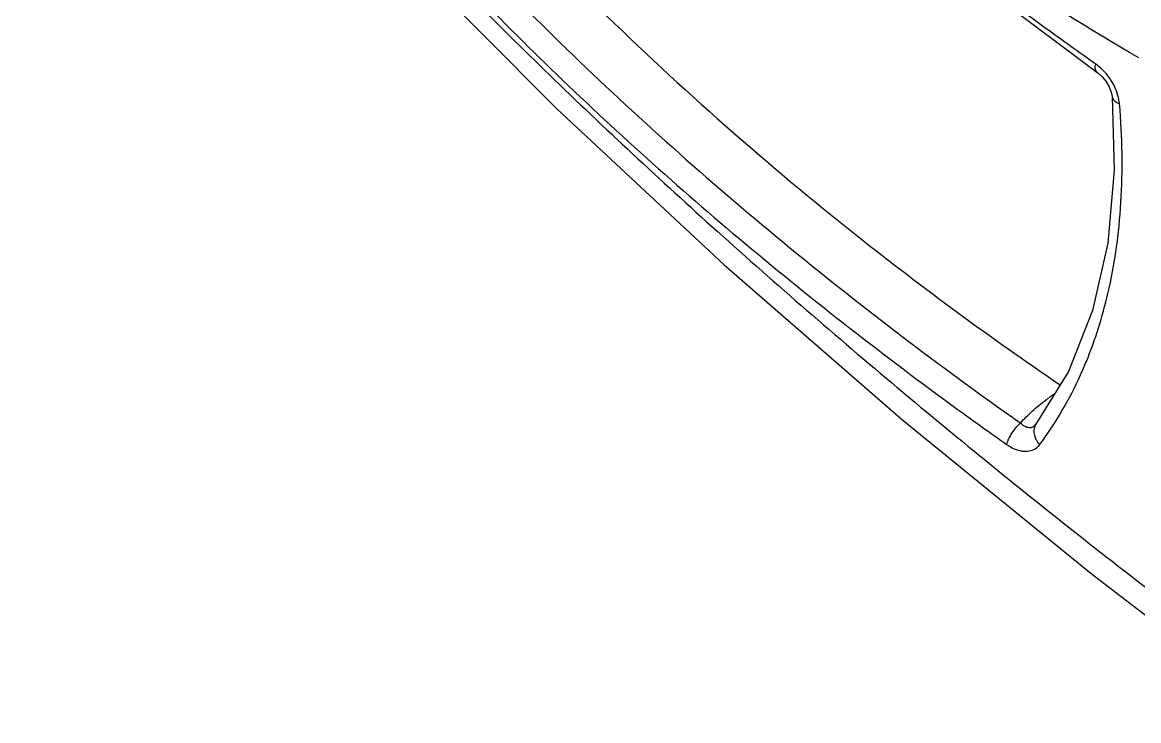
# Model space of a CAD drawing. Header units: millimetres. Extents: x 186 to 1161, y 123 to 802.
# Drawn here: x 827.3 to 911.7, y 279.4 to 332.2 of the extents above; entities that cross this region are included whole.
import ezdxf

# ---------------------------------------------------------------- set-up
doc = ezdxf.new("R2010")
doc.units = ezdxf.units.MM

# ---------------------------------------------------------------- blocks, each defined once
blk = doc.blocks.new('*u3')
at = {"color": 7, "linetype": 'Continuous'}
for p, q in [((-23.859, -55.547), (-14.273, -62.734)), ((-14.273, -62.735), (-14.273, -62.734)), ((-13.515, -63.969), (-13.515, -63.971)), ((-15.716, -77.813), (-17.348, -80.478)), ((-17.302, -80.417), (-17.348, -80.478))]:
    blk.add_line(p, q, dxfattribs=at)
for points in [[(-68.017, -34.172), (-62.626, -41.413), (-56.332, -49), (-49.268, -56.748), (-41.488, -64.588), (-33.055, -72.45), (-24.05, -80.272), (-14.563, -87.994), (-4.87, -95.415)], [(-14.273, -62.735), (-14.228, -62.767), (-14.023, -62.952), (-13.825, -63.195), (-13.663, -63.471), (-13.559, -63.739), (-13.515, -63.969)], [(-13.515, -63.971), (-13.401, -67.668), (-13.723, -71.346), (-14.498, -74.747), (-15.716, -77.813)]]:
    blk.add_lwpolyline(points, dxfattribs=at)
for centre, radius, start, end in [((-10.849, -87.333), 10.063, 124.7371, 125.6126), ((-10.512, -87.82), 10.655, 123.7443, 124.7355)]:
    blk.add_arc(centre, radius, start, end, dxfattribs=at)
for points, start_tangent, end_tangent in [([(-56.084, -3.753), (-51.38, -13.068), (-45.747, -21.946), (-39.231, -30.325), (-31.875, -38.145), (-23.729, -45.347), (-14.857, -51.879), (-5.33, -57.691), (4.783, -62.734)], (0.40585, -0.91394), (0.912881, -0.408226)), ([(-55.206, -3.687), (-55.001, -4.694), (-54.634, -5.575), (-54.161, -6.325), (-53.689, -6.973), (-53.328, -7.553), (-53.131, -8.111), (-53.006, -8.719), (-52.847, -9.391), (-52.54, -10.151), (-52.049, -10.926), (-51.529, -11.584), (-51.084, -12.165), (-50.795, -12.723), (-50.609, -13.337), (-50.416, -14.015), (-50.076, -14.778), (-49.514, -15.599), (-48.895, -16.305), (-48.371, -16.93), (-48.011, -17.6), (-47.746, -18.362), (-47.354, -19.217), (-46.725, -20.089), (-46.031, -20.813), (-45.433, -21.449), (-45.044, -22.046), (-44.773, -22.679), (-44.439, -23.384), (-43.916, -24.164), (-43.208, -24.904), (-42.524, -25.528), (-41.993, -26.099), (-41.633, -26.704), (-41.297, -27.387), (-40.823, -28.139), (-40.2, -28.825), (-39.554, -29.395), (-38.965, -29.886), (-38.496, -30.356), (-38.133, -30.895), (-37.791, -31.504), (-37.346, -32.175), (-36.664, -32.901), (-35.864, -33.553), (-35.142, -34.108), (-34.598, -34.674), (-34.167, -35.332), (-33.664, -36.064), (-32.953, -36.801), (-32.188, -37.393), (-31.469, -37.891), (-30.891, -38.36), (-30.483, -38.839), (-30.105, -39.377), (-29.638, -39.968), (-28.987, -40.593), (-28.266, -41.12), (-27.583, -41.556), (-26.998, -41.951), (-26.548, -42.356), (-26.161, -42.822), (-25.747, -43.341), (-25.208, -43.903), (-24.469, -44.484), (-23.696, -44.966), (-22.996, -45.372), (-22.414, -45.78), (-21.913, -46.278), (-21.412, -46.85), (-20.758, -47.468), (-19.846, -48.099), (-18.887, -48.618), (-18.069, -49.086), (-17.456, -49.593), (-16.88, -50.181), (-16.142, -50.815), (-15.27, -51.368), (-14.416, -51.793), (-13.656, -52.161), (-13.05, -52.532), (-12.549, -52.957), (-12.013, -53.438), (-11.35, -53.949), (-10.458, -54.461), (-9.498, -54.888), (-8.653, -55.251), (-7.993, -55.636), (-7.413, -56.095), (-6.76, -56.601), (-5.908, -57.118), (-4.971, -57.535), (-4.1, -57.852), (-3.349, -58.149), (-2.727, -58.498), (-2.122, -58.931), (-1.427, -59.402), (-0.517, -59.869), (0.452, -60.232), (1.339, -60.509), (2.096, -60.782), (2.747, -61.132), (3.405, -61.561), (4.188, -62.015), (5.195, -62.443)], (0.113762, -0.993508), (0.937836, -0.347079)), ([(3.453, -63.991), (-6.8, -58.861), (-16.461, -52.955), (-25.457, -46.324), (-33.719, -39.018), (-41.18, -31.089), (-47.789, -22.597), (-53.503, -13.605), (-58.277, -4.174)], (-0.912282, 0.409563), (-0.406662, 0.913578)), ([(22.876, -72.894), (21.285, -71.287), (19.992, -69.982), (19.346, -69.329), (18.7, -68.677), (18.396, -68.35), (18.121, -68.016), (17.877, -67.673), (17.664, -67.325), (17.276, -66.661), (16.858, -66.003), (15.931, -64.703), (13.737, -62.195), (12.478, -60.998), (11.12, -59.845), (9.667, -58.742), (8.907, -58.211), (8.127, -57.694), (7.721, -57.418), (7.337, -57.127), (6.648, -56.508), (6.07, -55.847), (5.826, -55.504), (5.613, -55.156), (5.225, -54.493), (4.806, -53.834), (3.88, -52.535), (2.838, -51.263), (1.686, -50.026), (0.427, -48.829), (-0.931, -47.676), (-2.384, -46.573), (-3.144, -46.042), (-3.924, -45.525), (-4.33, -45.249), (-4.714, -44.958), (-5.403, -44.339), (-5.981, -43.679), (-6.225, -43.336), (-6.438, -42.987), (-6.826, -42.324), (-7.245, -41.665), (-8.171, -40.366), (-9.213, -39.095), (-10.366, -37.858), (-11.624, -36.66), (-12.983, -35.507), (-14.435, -34.405), (-15.195, -33.874), (-15.975, -33.357), (-16.381, -33.081), (-16.765, -32.79), (-17.454, -32.171), (-18.032, -31.51), (-18.277, -31.167), (-18.489, -30.819), (-18.877, -30.155), (-19.296, -29.497), (-20.222, -28.197), (-21.264, -26.926), (-22.417, -25.689), (-25.034, -23.339), (-26.486, -22.236), (-27.246, -21.705), (-28.026, -21.188), (-28.433, -20.912), (-28.815, -20.621), (-29.173, -20.318), (-29.505, -20.002), (-30.242, -19.258), (-30.979, -18.513), (-32.453, -17.025), (-33.927, -15.536), (-35.402, -14.048), (-36.876, -12.56), (-38.35, -11.071), (-39.824, -9.583), (-40.561, -8.838), (-41.298, -8.094), (-41.918, -7.51), (-42.603, -6.953), (-44.171, -5.977), (-45.658, -5.37), (-47.163, -5.003), (-48.236, -4.863)], (-0.703583, 0.710614), (-0.995941, 0.090009)), ([(-14.338, -62.331), (-16.826, -60.548), (-27.512, -52.209), (-37.295, -43.405), (-46.09, -34.206), (-53.828, -24.693), (-55.195, -22.825)], (-0.817035, 0.576588), (-0.58406, 0.81171)), ([(-12.174, -62.021), (-19.395, -57.492), (-28.691, -50.642), (-37.224, -43.098), (-44.922, -34.915), (-51.734, -26.155), (-53.736, -23.216)], (-0.863288, 0.504711), (-0.549967, 0.835186)), ([(-68.409, -32.348), (-65.788, -35.994), (-62.956, -39.703), (-59.918, -43.469), (-56.681, -47.284), (-49.632, -55.029), (-41.854, -62.874), (-33.401, -70.757), (-24.342, -78.621), (-14.752, -86.413), (-9.781, -90.265), (-4.706, -94.077)], (0.571442, -0.820643), (0.803892, -0.594775)), ([(-57.986, -37.401), (-55.157, -41.354), (-50.449, -47.411), (-39.348, -59.53), (-26.366, -70.974), (-16.132, -78.492)], (0.570316, -0.821426), (0.826865, -0.562401)), ([(-58.991, -40.819), (-54.985, -46.145), (-50.638, -51.39), (-45.965, -56.54), (-40.975, -61.582), (-35.682, -66.504), (-30.099, -71.292), (-24.242, -75.935), (-18.124, -80.42)], (0.58162, -0.813461), (0.817241, -0.576296)), ([(-59.884, -41.707), (-58.315, -43.856), (-50.577, -53.369), (-41.782, -62.568), (-31.999, -71.372), (-21.313, -79.711), (-18.825, -81.494)], (0.581999, -0.81319), (0.817035, -0.576588)), ([(-14.273, -62.734), (-14.3, -62.711), (-14.339, -62.646), (-14.359, -62.56), (-14.359, -62.453), (-14.338, -62.33)], (-0.817244, 0.576291), (0.223891, 0.974614)), ([(-13.139, -64.325), (-13.217, -63.908), (-13.39, -63.462), (-13.645, -63.031), (-13.974, -62.64), (-14.338, -62.331)], (-0.07579, 0.997124), (-0.818345, 0.574727)), ([(-13.515, -63.971), (-13.51, -64.003), (-13.476, -64.088), (-13.413, -64.166), (-13.321, -64.237), (-13.236, -64.284), (-13.139, -64.325)], (0.08396, -0.996469), (0.942146, -0.335202)), ([(-14.81, -77.316), (-13.724, -73.892), (-13.304, -71.65), (-13.066, -69.299), (-13.01, -66.852), (-13.138, -64.325)], (0.37862, 0.925552), (-0.085192, 0.996365)), ([(-17.161, -81.502), (-15.102, -77.994), (-14.81, -77.316)], (0.600116, 0.799913), (0.37862, 0.925552)), ([(-18.124, -80.42), (-17.537, -79.821), (-16.83, -79.241), (-16.708, -79.152)], (0.655837, 0.754903), (0.812936, 0.582354)), ([(-18.124, -80.42), (-18.24, -80.523), (-18.354, -80.643), (-18.563, -80.919), (-18.727, -81.214), (-18.785, -81.358), (-18.825, -81.493)], (-0.777249, -0.629194), (-0.227663, -0.97374)), ([(-18.125, -80.42), (-18.02, -80.507), (-17.912, -80.573), (-17.804, -80.618), (-17.698, -80.639), (-17.596, -80.635), (-17.502, -80.607), (-17.493, -80.602)], (0.729855, -0.683602), (0.896539, 0.442965)), ([(-17.493, -80.602), (-17.418, -80.554), (-17.347, -80.477)], (0.896539, 0.442965), (0.584083, 0.811694)), ([(-17.348, -80.478), (-17.444, -80.7), (-17.444, -80.964), (-17.407, -81.103), (-17.346, -81.241), (-17.263, -81.375), (-17.16, -81.501)], (-0.5993, -0.800524), (0.680345, -0.732892)), ([(-18.825, -81.494), (-18.439, -81.713), (-18.047, -81.828), (-17.689, -81.825), (-17.385, -81.71), (-17.161, -81.502)], (0.815723, -0.578442), (0.587681, 0.809093))]:
    blk.add_spline(points, degree=3, dxfattribs=dict(at, start_tangent=start_tangent, end_tangent=end_tangent))

msp = doc.modelspace()

# ---------------------------------------------------------------- block references
at = {"xscale": 1.5, "yscale": 1.5, "zscale": 1.5}
msp.add_blockref('*u3', (929.92, 422.507), dxfattribs=at)

doc.saveas('drawing.dxf')
